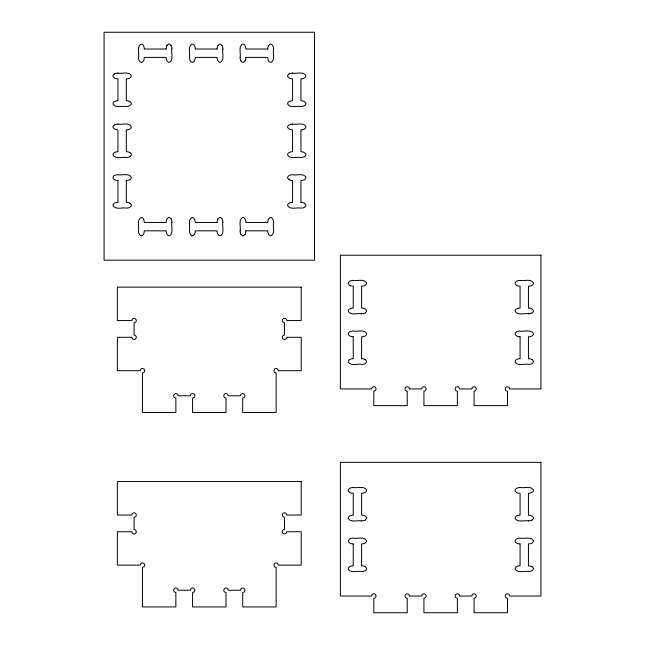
<?xml version="1.0" encoding="UTF-8"?>
<svg xmlns="http://www.w3.org/2000/svg" width="645" height="645" viewBox="0 0 645 645"><rect width="100%" height="100%" fill="white"/><g stroke="black" fill="none" stroke-linecap="round" stroke-linejoin="round"><path stroke-width="0.97" d="M166.99 45.505L168.329 44.191A1.742 1.742 0 0 1 169.724 44.191L170.965 45.335M217.962 45.505L219.308 44.191A1.742 1.742 0 0 1 220.695 44.191L221.936 45.335M245.027 60.928L243.681 62.243A1.742 1.742 0 0 1 242.294 62.243L241.053 61.098M143.4 234.361L142.061 235.675M268.61 45.505L269.957 44.191A1.742 1.742 0 0 1 271.351 44.191L272.585 45.335A7.022 7.022 0 0 1 273.472 49.028M194.379 234.361L193.032 235.675M217.962 218.937L219.308 217.623A1.742 1.742 0 0 1 220.695 217.623L221.936 218.776M245.027 234.361L243.681 235.675M114.254 74.038L113.109 75.28A1.742 1.742 0 0 0 113.101 76.674L114.423 78.013A7.176 7.176 0 0 0 117.946 78.811L117.946 100.757A8.441 8.441 0 0 0 116.576 100.87C114.971 101.096 112.569 102.176 113.044 104.159C115.705 108.497 122.59 105.53 126.323 106.522M114.254 125.017L113.109 126.259A1.742 1.742 0 0 0 113.101 127.654L114.423 128.992A7.176 7.176 0 0 0 117.946 129.782L117.946 151.736A8.441 8.441 0 0 0 116.576 151.849C114.971 152.067 112.569 153.155 113.044 155.139C115.705 159.476 122.59 156.509 126.323 157.501M130.008 156.55L131.161 155.308A1.742 1.742 0 0 0 131.161 153.921L129.847 152.575M114.254 175.666L113.109 176.907A1.742 1.742 0 0 0 113.101 178.302L114.423 179.641M288.879 74.038L287.735 75.28A1.742 1.742 0 0 0 287.735 76.674L289.049 78.013A7.176 7.176 0 0 0 292.572 78.811L292.572 100.757A8.441 8.441 0 0 0 291.201 100.87C289.597 101.096 287.194 102.176 287.67 104.159C290.331 108.497 297.224 105.53 300.949 106.522M304.642 156.55L305.786 155.308A1.742 1.742 0 0 0 305.786 153.921L304.472 152.575A7.176 7.176 0 0 0 300.949 151.785L300.949 129.839A8.441 8.441 0 0 0 302.32 129.726C303.924 129.5 306.327 128.411 305.851 126.428C303.19 122.099 296.297 125.066 292.572 124.074M365.296 312.865L366.441 311.624A1.742 1.742 0 0 0 366.441 310.237L365.126 308.891A7.176 7.176 0 0 0 361.603 308.1L361.603 286.146A8.441 8.441 0 0 0 362.974 286.041C364.578 285.816 366.981 284.727 366.505 282.744C363.844 278.406 356.951 281.381 353.226 280.39M532.141 312.865L533.286 311.624A1.742 1.742 0 0 0 533.294 310.237L531.98 308.891A7.176 7.176 0 0 0 528.449 308.1L528.449 286.146A8.441 8.441 0 0 0 529.819 286.041C531.424 285.816 533.826 284.727 533.351 282.744C530.69 278.406 523.804 281.381 520.08 280.39M365.296 519.975L366.441 518.733A1.742 1.742 0 0 0 366.441 517.338L365.126 516A7.176 7.176 0 0 0 361.603 515.202L361.603 493.256A8.441 8.441 0 0 0 362.974 493.143C364.578 492.917 366.981 491.837 366.505 489.845C363.844 485.516 356.951 488.483 353.226 487.491M532.141 519.975L533.286 518.733A1.742 1.742 0 0 0 533.294 517.338L531.98 516A7.176 7.176 0 0 0 528.449 515.202L528.449 493.256A8.441 8.441 0 0 0 529.819 493.143C531.424 492.917 533.826 491.837 533.351 489.845C530.69 485.516 523.804 488.483 520.08 487.491M166.144 49.028L144.246 49.028A8.441 8.441 0 0 0 144.133 47.657C143.908 46.053 142.819 43.65 140.836 44.126C136.506 46.787 139.473 53.68 138.481 57.405M217.123 49.028L195.217 49.028A8.441 8.441 0 0 0 195.113 47.657C194.887 46.053 193.798 43.65 191.815 44.126C187.477 46.787 190.452 53.68 189.461 57.405M267.772 49.028L245.874 49.028A8.441 8.441 0 0 0 245.761 47.657C245.535 46.053 244.447 43.65 242.464 44.126C238.134 46.787 241.101 53.68 240.109 57.405M245.874 57.405L267.772 57.405A8.441 8.441 0 0 0 267.885 58.776C268.102 60.38 269.191 62.783 271.174 62.307C275.512 59.646 272.545 52.753 273.528 49.028M117.946 73.095C121.671 74.086 128.565 71.119 131.225 75.449C131.693 77.44 129.298 78.521 127.694 78.746A8.441 8.441 0 0 1 126.323 78.859L126.323 100.757A7.176 7.176 0 0 1 129.863 101.571M292.572 73.095C296.297 74.086 303.19 71.119 305.851 75.449C306.327 77.44 303.924 78.521 302.32 78.746A8.441 8.441 0 0 1 300.949 78.859L300.949 100.757A7.176 7.176 0 0 1 304.488 101.571L305.786 102.942A1.742 1.742 0 0 1 305.786 104.337L304.642 105.578A7.022 7.022 0 0 1 300.949 106.457M117.946 124.074C121.671 125.066 128.565 122.099 131.225 126.428C131.693 128.411 129.298 129.5 127.694 129.726A8.441 8.441 0 0 1 126.323 129.83L126.323 151.736A7.176 7.176 0 0 1 129.863 152.542M300.949 157.501C297.224 156.509 290.331 159.476 287.67 155.139C287.194 153.155 289.597 152.067 291.201 151.849A8.441 8.441 0 0 1 292.572 151.736L292.572 129.839A7.176 7.176 0 0 1 289.033 129.024L287.735 127.645A1.742 1.742 0 0 1 287.735 126.259L288.879 125.017A7.022 7.022 0 0 1 292.572 124.138M217.123 222.461L195.217 222.461A8.441 8.441 0 0 0 195.113 221.09C194.887 219.485 193.798 217.091 191.815 217.558C187.477 220.219 190.452 227.113 189.461 230.837M245.874 230.837L267.772 230.837A8.441 8.441 0 0 0 267.885 232.208C268.102 233.812 269.191 236.215 271.174 235.739C275.512 233.079 272.545 226.193 273.528 222.461A7.022 7.022 0 0 0 272.633 218.752L271.343 217.623A1.742 1.742 0 0 0 269.957 217.623L268.61 218.937A7.176 7.176 0 0 0 267.82 222.461L245.874 222.461A8.441 8.441 0 0 0 245.761 221.09C245.535 219.485 244.447 217.091 242.464 217.558C238.134 220.219 241.101 227.113 240.109 230.837M361.603 313.809C357.878 312.817 350.985 315.792 348.324 311.454C347.849 309.471 350.251 308.383 351.856 308.157A8.441 8.441 0 0 1 353.226 308.052L353.226 286.146A7.176 7.176 0 0 1 349.687 285.34L348.389 283.961A1.742 1.742 0 0 1 348.389 282.575L349.534 281.333A7.022 7.022 0 0 1 353.226 280.446M528.449 313.809C524.724 312.817 517.838 315.792 515.17 311.454C514.702 309.471 517.105 308.383 518.701 308.157A8.441 8.441 0 0 1 520.08 308.052L520.08 286.146A7.176 7.176 0 0 1 516.532 285.34L515.234 283.961A1.742 1.742 0 0 1 515.234 282.575L516.387 281.333A7.022 7.022 0 0 1 520.072 280.446M361.603 520.918C357.878 519.926 350.985 522.893 348.324 518.556C347.849 516.572 350.251 515.484 351.856 515.266A8.441 8.441 0 0 1 353.226 515.153L353.226 493.256A7.176 7.176 0 0 1 349.687 492.441L348.389 491.071A1.742 1.742 0 0 1 348.389 489.676L349.534 488.434A7.022 7.022 0 0 1 353.226 487.556M528.449 520.918C524.724 519.926 517.838 522.893 515.17 518.556C514.702 516.572 517.105 515.484 518.701 515.266A8.441 8.441 0 0 1 520.08 515.153L520.08 493.256A7.176 7.176 0 0 1 516.532 492.441L515.234 491.071A1.742 1.742 0 0 1 515.234 489.676L516.387 488.434A7.022 7.022 0 0 1 520.072 487.556M242.294 235.675L241.053 234.53M191.646 235.675L190.404 234.53A7.022 7.022 0 0 1 189.517 230.837M140.666 235.675L139.425 234.53A7.022 7.022 0 0 1 138.546 230.837M289.049 179.641L287.735 178.302A1.742 1.742 0 0 1 287.735 176.907L288.879 175.666A7.022 7.022 0 0 1 292.572 174.787C296.297 175.722 303.19 172.739 305.851 177.077C306.327 179.068 303.924 180.149 302.32 180.374A8.441 8.441 0 0 1 300.949 180.487L300.949 202.385M304.472 203.231L305.786 204.57A1.742 1.742 0 0 1 305.786 205.965L304.642 207.206A7.022 7.022 0 0 1 300.949 208.085C297.224 207.15 290.331 210.133 287.67 205.787C287.194 203.804 289.597 202.715 291.201 202.498A8.441 8.441 0 0 1 292.572 202.385L292.572 180.487M129.847 101.604L131.161 102.942A1.742 1.742 0 0 1 131.161 104.337L130.008 105.578A7.022 7.022 0 0 1 126.323 106.457M531.98 359.539L533.286 360.886A1.742 1.742 0 0 1 533.294 362.28L532.141 363.514A7.022 7.022 0 0 1 528.457 364.401C524.724 363.458 517.838 366.449 515.17 362.103C514.702 360.12 517.105 359.031 518.701 358.814A8.441 8.441 0 0 1 520.08 358.701L520.08 336.803M129.847 203.231L131.161 204.57A1.742 1.742 0 0 1 131.161 205.965L130.008 207.206A7.022 7.022 0 0 1 126.323 208.085C122.598 207.15 115.705 210.133 113.044 205.787C112.569 203.804 114.971 202.715 116.576 202.498A8.441 8.441 0 0 1 117.946 202.385L117.946 180.487M365.126 359.539L366.441 360.886A1.742 1.742 0 0 1 366.441 362.28L365.296 363.514A7.022 7.022 0 0 1 361.603 364.401C357.878 363.458 350.985 366.449 348.324 362.103C347.849 360.12 350.251 359.031 351.856 358.814A8.441 8.441 0 0 1 353.226 358.701L353.226 336.803M531.98 566.649L533.286 567.987A1.742 1.742 0 0 1 533.294 569.382L532.141 570.623A7.022 7.022 0 0 1 528.457 571.502C524.724 570.567 517.838 573.55 515.17 569.212C514.702 567.221 517.105 566.141 518.701 565.915A8.441 8.441 0 0 1 520.08 565.802L520.08 543.904M365.126 566.649L366.441 567.987A1.742 1.742 0 0 1 366.441 569.382L365.296 570.623A7.022 7.022 0 0 1 361.603 571.502C357.878 570.567 350.985 573.55 348.324 569.212C347.849 567.221 350.251 566.141 351.856 565.915A8.441 8.441 0 0 1 353.226 565.802L353.226 543.904M170.965 218.776L169.724 217.623A1.742 1.742 0 0 0 168.329 217.623L166.99 218.937A7.176 7.176 0 0 0 166.192 222.461L144.246 222.461A8.441 8.441 0 0 0 144.133 221.09C143.908 219.485 142.819 217.091 140.836 217.558C136.506 220.219 139.473 227.113 138.481 230.837M528.449 358.701L528.449 336.803A8.441 8.441 0 0 0 529.819 336.69C531.424 336.464 533.826 335.376 533.351 333.392C530.69 329.063 523.804 332.03 520.08 331.038A7.022 7.022 0 0 0 516.363 331.941L515.234 333.223A1.742 1.742 0 0 0 515.234 334.618L516.548 335.956A7.176 7.176 0 0 0 520.072 336.746M528.449 565.802L528.449 543.904A8.441 8.441 0 0 0 529.819 543.791C531.424 543.574 533.826 542.485 533.351 540.502C530.69 536.164 523.804 539.131 520.08 538.14A7.022 7.022 0 0 0 516.363 539.043L515.234 540.325A1.742 1.742 0 0 0 515.234 541.719L516.548 543.058A7.176 7.176 0 0 0 520.072 543.856M361.603 358.701L361.603 336.803A8.441 8.441 0 0 0 362.974 336.69C364.578 336.464 366.981 335.376 366.505 333.392C363.844 329.063 356.951 332.03 353.226 331.038A7.022 7.022 0 0 0 349.517 331.941L348.389 333.223A1.742 1.742 0 0 0 348.389 334.618L349.703 335.956A7.176 7.176 0 0 0 353.226 336.746M361.603 565.802L361.603 543.904A8.441 8.441 0 0 0 362.974 543.791C364.578 543.574 366.981 542.485 366.505 540.502C363.844 536.164 356.951 539.131 353.226 538.14A7.022 7.022 0 0 0 349.517 539.043L348.389 540.325A1.742 1.742 0 0 0 348.389 541.719L349.703 543.058A7.176 7.176 0 0 0 353.226 543.856M222.88 49.028C221.888 52.753 224.863 59.646 220.525 62.307C218.542 62.783 217.454 60.38 217.228 58.776A8.441 8.441 0 0 1 217.123 57.405L195.217 57.405A7.176 7.176 0 0 1 194.411 60.944L193.032 62.243A1.742 1.742 0 0 1 191.646 62.243L190.404 61.098A7.022 7.022 0 0 1 189.517 57.405M222.88 222.461C221.888 226.193 224.863 233.079 220.525 235.739C218.542 236.215 217.454 233.812 217.228 232.208A8.441 8.441 0 0 1 217.123 230.837L195.217 230.837A7.176 7.176 0 0 1 194.411 234.377M171.909 49.028C170.917 52.753 173.884 59.646 169.546 62.307C167.563 62.783 166.475 60.38 166.257 58.776A8.441 8.441 0 0 1 166.144 57.405L144.246 57.405A7.176 7.176 0 0 1 143.432 60.944L142.061 62.243A1.742 1.742 0 0 1 140.666 62.243L139.425 61.098A7.022 7.022 0 0 1 138.546 57.405M171.909 222.461C170.917 226.193 173.884 233.079 169.546 235.739C167.563 236.215 166.475 233.812 166.257 232.208A8.441 8.441 0 0 1 166.144 230.837L144.246 230.837A7.176 7.176 0 0 1 143.432 234.377M126.323 202.385L126.323 180.487A8.441 8.441 0 0 0 127.694 180.374C129.298 180.149 131.693 179.068 131.225 177.077C128.565 172.747 121.671 175.714 117.946 174.722A7.022 7.022 0 0 0 114.23 175.625M528.449 565.85A7.176 7.176 0 0 1 531.996 566.616M532.165 520.015A7.022 7.022 0 0 1 528.457 520.854M365.312 520.015A7.022 7.022 0 0 1 361.603 520.854M361.603 565.85A7.176 7.176 0 0 1 365.143 566.616M361.603 358.749A7.176 7.176 0 0 1 365.143 359.507M365.312 312.906A7.022 7.022 0 0 1 361.603 313.752M292.572 180.439A7.176 7.176 0 0 1 289.033 179.673M300.949 202.433A7.176 7.176 0 0 1 304.488 203.199M288.863 73.998A7.022 7.022 0 0 1 292.572 73.159M304.658 156.598A7.022 7.022 0 0 1 300.949 157.436M241.012 61.114A7.022 7.022 0 0 1 240.166 57.405M245.818 57.405A7.176 7.176 0 0 1 245.06 60.944M267.82 49.028A7.176 7.176 0 0 1 268.578 45.489M171.006 45.319A7.022 7.022 0 0 1 171.844 49.028M166.192 49.028A7.176 7.176 0 0 1 166.95 45.489M221.977 45.319A7.022 7.022 0 0 1 222.823 49.028M217.172 49.028A7.176 7.176 0 0 1 217.929 45.489M142.061 235.683A1.742 1.742 0 0 1 140.666 235.683M171.006 218.752A7.022 7.022 0 0 1 171.844 222.461M193.032 235.683A1.742 1.742 0 0 1 191.646 235.683M221.977 218.752A7.022 7.022 0 0 1 222.823 222.461M217.172 222.461A7.176 7.176 0 0 1 217.929 218.921M114.23 124.977A7.022 7.022 0 0 1 117.946 124.138M130.032 156.598A7.022 7.022 0 0 1 126.323 157.436M114.23 73.998A7.022 7.022 0 0 1 117.946 73.159M117.946 180.439A7.176 7.176 0 0 1 114.407 179.673M126.323 202.433A7.176 7.176 0 0 1 129.863 203.199M241.012 234.554A7.022 7.022 0 0 1 240.166 230.837M243.689 235.683A1.742 1.742 0 0 1 242.294 235.683M245.818 230.837A7.176 7.176 0 0 1 245.06 234.377M532.165 312.906A7.022 7.022 0 0 1 528.457 313.752M528.449 358.749A7.176 7.176 0 0 1 531.996 359.507M314.478 32.25L104.079 32.25L104.079 260.185L314.478 260.185L314.478 32.25M540.921 255.235L340.375 255.235L340.375 388.935L371.584 388.935A2.209 2.209 0 0 1 373.794 386.726A2.209 2.209 0 0 1 376.003 388.927A2.209 2.209 0 0 1 373.794 391.136L373.794 405.649L407.221 405.649L407.221 391.136A2.209 2.209 0 0 1 405.028 388.927A2.209 2.209 0 0 1 407.237 386.726A2.209 2.209 0 0 1 409.438 388.935L421.709 388.935A2.209 2.209 0 0 1 423.918 386.726A2.209 2.209 0 0 1 426.127 388.927A2.209 2.209 0 0 1 423.934 391.136L423.934 405.649L457.361 405.649L457.361 391.136A2.209 2.209 0 0 1 455.152 388.935A2.209 2.209 0 0 1 457.361 386.726A2.209 2.209 0 0 1 459.571 388.935L471.866 388.935A2.209 2.209 0 0 1 474.075 386.726A2.209 2.209 0 0 1 476.276 388.935A2.209 2.209 0 0 1 474.075 391.136L474.075 405.649L507.494 405.649L507.494 391.136A2.209 2.209 0 0 1 505.245 388.967A2.209 2.209 0 0 1 507.43 386.726A2.209 2.209 0 0 1 509.655 388.935L540.921 388.935L540.921 255.235M301.207 287.146L117.374 287.146L117.374 320.573L131.878 320.573A2.209 2.209 0 0 1 134.087 318.364A2.209 2.209 0 0 1 136.288 320.573A2.209 2.209 0 0 1 134.087 322.782L134.087 335.078A2.209 2.209 0 0 1 136.288 337.287A2.209 2.209 0 0 1 134.087 339.488A2.209 2.209 0 0 1 131.878 337.287L117.374 337.287L117.374 370.706L140.231 370.706A2.209 2.209 0 0 1 142.44 368.505A2.209 2.209 0 0 1 144.649 370.706A2.209 2.209 0 0 1 142.44 372.915L142.44 412.486L175.867 412.486L175.867 397.981A2.209 2.209 0 0 1 173.658 395.78A2.209 2.209 0 0 1 175.867 393.571A2.209 2.209 0 0 1 178.068 395.78L190.372 395.78A2.209 2.209 0 0 1 192.581 393.571A2.209 2.209 0 0 1 194.782 395.78A2.209 2.209 0 0 1 192.581 397.981L192.581 412.486L226 412.486L226 397.981A2.209 2.209 0 0 1 223.799 395.78A2.209 2.209 0 0 1 226 393.571A2.209 2.209 0 0 1 228.209 395.78L240.504 395.78A2.209 2.209 0 0 1 242.714 393.571A2.209 2.209 0 0 1 244.923 395.78A2.209 2.209 0 0 1 242.714 397.981L242.714 412.486L276.141 412.486L276.141 372.915A2.209 2.209 0 0 1 273.932 370.706A2.209 2.209 0 0 1 276.141 368.505A2.209 2.209 0 0 1 278.35 370.706L301.207 370.706L301.207 337.287L286.703 337.287A2.209 2.209 0 0 1 284.493 339.488A2.209 2.209 0 0 1 282.292 337.287A2.209 2.209 0 0 1 284.493 335.078L284.493 322.782A2.209 2.209 0 0 1 282.292 320.573A2.209 2.209 0 0 1 284.493 318.364A2.209 2.209 0 0 1 286.703 320.573L301.207 320.573L301.207 287.146M540.921 462.336L340.375 462.336L340.375 596.036L371.584 596.036A2.209 2.209 0 0 1 373.794 593.827A2.209 2.209 0 0 1 376.003 596.036A2.209 2.209 0 0 1 373.794 598.246L373.794 612.75L407.221 612.75L407.221 598.246A2.209 2.209 0 0 1 405.028 596.028A2.209 2.209 0 0 1 407.237 593.827A2.209 2.209 0 0 1 409.438 596.036L421.709 596.036A2.209 2.209 0 0 1 423.918 593.827A2.209 2.209 0 0 1 426.127 596.028A2.209 2.209 0 0 1 423.934 598.246L423.934 612.75L457.361 612.75L457.361 598.246A2.209 2.209 0 0 1 455.152 596.036A2.209 2.209 0 0 1 457.361 593.827A2.209 2.209 0 0 1 459.571 596.036L471.866 596.036A2.209 2.209 0 0 1 474.075 593.827A2.209 2.209 0 0 1 476.276 596.036A2.209 2.209 0 0 1 474.075 598.246L474.075 612.75L507.494 612.75L507.494 598.246A2.209 2.209 0 0 1 505.245 596.069A2.209 2.209 0 0 1 507.43 593.827A2.209 2.209 0 0 1 509.655 596.036L540.921 596.036L540.921 462.336M301.207 481.589L117.374 481.589L117.374 515.016L131.878 515.016A2.209 2.209 0 0 1 134.087 512.807A2.209 2.209 0 0 1 136.288 515.016A2.209 2.209 0 0 1 134.087 517.226L134.087 529.521A2.209 2.209 0 0 1 136.288 531.73A2.209 2.209 0 0 1 134.087 533.931A2.209 2.209 0 0 1 131.878 531.73L117.374 531.73L117.374 565.149L140.231 565.149A2.209 2.209 0 0 1 142.44 562.948A2.209 2.209 0 0 1 144.649 565.149A2.209 2.209 0 0 1 142.44 567.358L142.44 606.929L175.867 606.929L175.867 592.424A2.209 2.209 0 0 1 173.658 590.223A2.209 2.209 0 0 1 175.867 588.014A2.209 2.209 0 0 1 178.068 590.223L190.372 590.223A2.209 2.209 0 0 1 192.581 588.014A2.209 2.209 0 0 1 194.782 590.223A2.209 2.209 0 0 1 192.581 592.424L192.581 606.929L226 606.929L226 592.424A2.209 2.209 0 0 1 223.799 590.223A2.209 2.209 0 0 1 226 588.014A2.209 2.209 0 0 1 228.209 590.223L240.504 590.223A2.209 2.209 0 0 1 242.714 588.014A2.209 2.209 0 0 1 244.923 590.223A2.209 2.209 0 0 1 242.714 592.424L242.714 606.929L276.141 606.929L276.141 567.358A2.209 2.209 0 0 1 273.932 565.149A2.209 2.209 0 0 1 276.141 562.948A2.209 2.209 0 0 1 278.35 565.149L301.207 565.149L301.207 531.73L286.703 531.73A2.209 2.209 0 0 1 284.493 533.931A2.209 2.209 0 0 1 282.292 531.73A2.209 2.209 0 0 1 284.493 529.521L284.493 517.226A2.209 2.209 0 0 1 282.292 515.016A2.209 2.209 0 0 1 284.493 512.807A2.209 2.209 0 0 1 286.703 515.016L301.207 515.016L301.207 481.589"/></g></svg>
